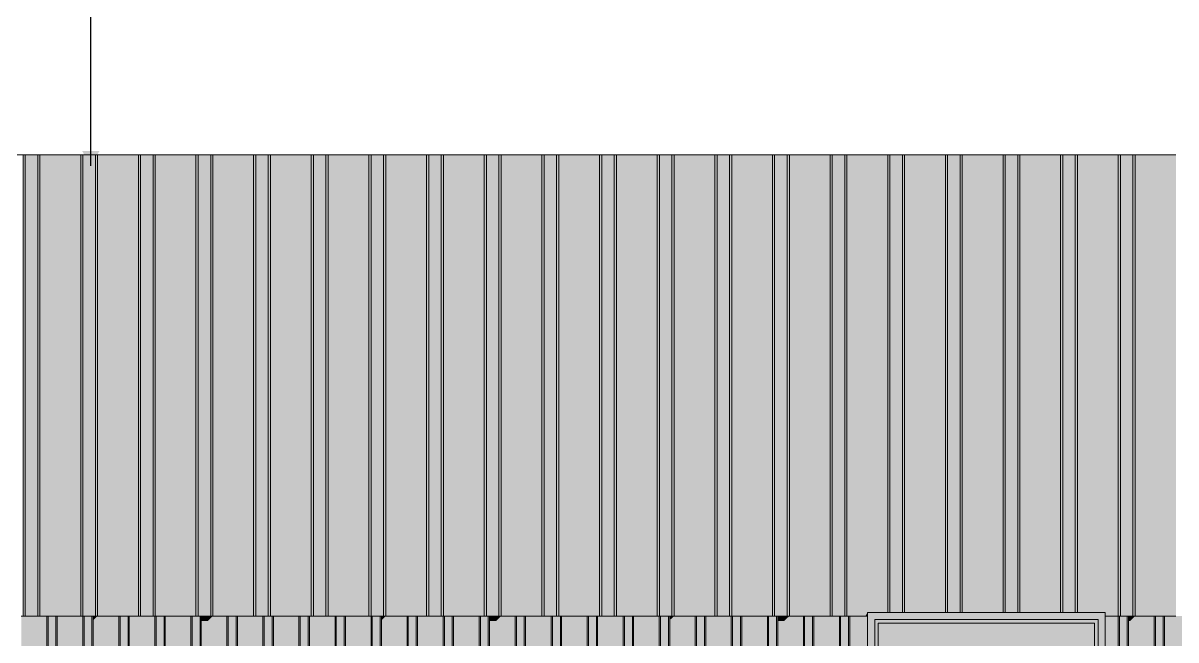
# Model space of a CAD drawing. Header units: millimetres. Extents: x 365175 to 2667127, y -330297 to -162108.
# Drawn here: x 2015077 to 2023077, y -322260 to -317980 of the extents above; entities that cross this region are included whole.
import ezdxf

# ---------------------------------------------------------------- set-up
doc = ezdxf.new("R2010")
doc.units = ezdxf.units.MM
doc.header["$MEASUREMENT"] = 0
doc.layers.add('Cotations - Altitudes & Niveaux', color=7, linetype='Continuous')
doc.layers.add('Fenêtres ARCHICAD', color=7, linetype='Continuous')
doc.dimstyles.new('STYLE_GENERE__6', dxfattribs={"dimtxt": 0.18, "dimasz": 114, "dimexe": 0.18, "dimexo": 0.0625, "dimgap": 0, "dimtad": 0, "dimtih": 1, "dimtoh": 1, "dimdec": 4, "dimzin": 0, "dimdsep": 46, "dimcen": 0.09, "dimadec": 0, "dimazin": 0, "dimtfac": 1, "dimtdec": 4, "dimtmove": 0, "dimatfit": 3, "dimldrblk": 'ARROWHEAD_16', "dimfxl": 0, "dimtolj": 1, "dimtzin": 0, "dimarcsym": 0})

# ---------------------------------------------------------------- blocks, each defined once
blk = doc.blocks.new('Élément de coupe_797_2', base_point=(2255931.7, -327094.4))
at = {"layer": 'Fenêtres ARCHICAD', "linetype": 'Continuous', "lineweight": 0, "true_color": 0x000000}
for points in [[(2020937.2, -322069.4), (2020937.2, -327094.4), (2020962.2, -327094.4), (2020987.2, -327069.4), (2020987.2, -322119.4)], [(2020937.2, -322069.4), (2020987.2, -322119.4), (2022537.2, -322119.4), (2022587.2, -322069.4)], [(2022587.2, -322069.4), (2022537.2, -322119.4), (2022537.2, -327069.4), (2022562.2, -327094.4), (2022587.2, -327094.4)], [(2020987.2, -322119.4), (2020987.2, -322144.4), (2021012.2, -322144.4), (2022512.2, -322144.4), (2022537.2, -322144.4), (2022537.2, -322119.4)], [(2020987.2, -322119.4), (2020987.2, -322144.4), (2021012.2, -322144.4), (2022512.2, -322144.4), (2022537.2, -322144.4), (2022537.2, -322119.4)], [(2021012.2, -322144.4), (2020987.2, -322144.4), (2020987.2, -327044.4), (2021012.2, -327044.4)], [(2020987.2, -322144.4), (2020987.2, -322705.3), (2021012.2, -322705.3), (2021012.2, -322144.4)], [(2021012.2, -322144.4), (2021012.2, -327044.4), (2022512.2, -327044.4), (2022512.2, -322144.4)], [(2022512.2, -322144.4), (2021012.2, -322144.4), (2021012.2, -322723.6), (2022190.6, -322723.6), (2022190.6, -327044.4), (2022512.2, -327044.4)], [(2022512.2, -327044.4), (2022537.2, -327044.4), (2022537.2, -322144.4), (2022512.2, -322144.4)], [(2022512.2, -327044.4), (2022537.2, -327044.4), (2022537.2, -322144.4), (2022512.2, -322144.4)]]:
    blk.add_hatch(color=18, dxfattribs=at).paths.add_polyline_path(points)
at = {"layer": 'Fenêtres ARCHICAD', "color": 7, "linetype": 'Continuous', "lineweight": 5}
for p, q in [((2020937.2, -322069.4), (2020937.2, -327094.4)), ((2022587.2, -322069.4), (2020937.2, -322069.4)), ((2022587.2, -327094.4), (2022587.2, -322069.4)), ((2020987.2, -327069.4), (2020987.2, -322119.4)), ((2020987.2, -322119.4), (2022537.2, -322119.4)), ((2021012.2, -327044.4), (2021012.2, -322144.4)), ((2021012.2, -322144.4), (2022512.2, -322144.4)), ((2022512.2, -322144.4), (2022512.2, -327044.4)), ((2022537.2, -322119.4), (2022537.2, -327069.4))]:
    blk.add_line(p, q, dxfattribs=at)
blk = doc.blocks.new('Élément de coupe_800_2', base_point=(2255931.7, -327094.4))
at = {"linetype": 'Continuous', "lineweight": 0, "true_color": 0x000000}
for points in [[(2015242.1, -322094.4), (2015064.4, -322094.4), (2015064.4, -327094.4), (2015242.1, -327094.4)], [(2015073.2, -322128.5), (2015159.7, -322128.5), (2015194.8, -322094.4), (2015073.2, -322094.4)], [(2015082.7, -327094.4), (2015242.1, -327094.4), (2015242.1, -322094.4), (2015082.7, -322387.3)], [(2015242.1, -322094.4), (2015242.1, -327094.4), (2015250.8, -327094.4), (2015250.8, -322094.4)], [(2015242.1, -322094.4), (2015242.1, -327094.4), (2015250.8, -327094.4), (2015250.8, -322094.4)], [(2015305.8, -322094.4), (2015250.8, -322094.4), (2015250.8, -327094.4), (2015305.8, -327094.4)], [(2015314.4, -322094.4), (2015305.8, -322094.4), (2015305.8, -327094.4), (2015314.4, -327094.4)], [(2015492.1, -322094.4), (2015314.4, -322094.4), (2015314.4, -327094.4), (2015492.1, -327094.4)], [(2015473.5, -322128.5), (2015332.7, -322387.3), (2015332.7, -327094.4), (2015492.1, -327094.4), (2015492.1, -322094.4), (2015473.2, -322094.4), (2015473.2, -322128.5)], [(2015500.8, -322094.4), (2015492.1, -322094.4), (2015492.1, -327094.4), (2015500.8, -327094.4)], [(2015500.8, -322094.4), (2015492.1, -322094.4), (2015492.1, -327094.4), (2015500.8, -327094.4)], [(2015555.8, -322094.4), (2015500.8, -322094.4), (2015500.8, -327094.4), (2015555.8, -327094.4)], [(2015555.8, -322094.4), (2015555.8, -327094.4), (2015564.4, -327094.4), (2015564.4, -322094.4)], [(2015563.4, -322094.4), (2015564.2, -322120.8), (2015564.4, -322124), (2015564.4, -322094.4)], [(2015742.1, -322094.4), (2015564.4, -322094.4), (2015564.4, -327094.4), (2015742.1, -327094.4)], [(2015594.8, -322094.4), (2015564.4, -322094.4), (2015564.4, -322124)], [(2015582.7, -327094.4), (2015742.1, -327094.4), (2015742.1, -322094.4), (2015582.7, -322387.3)], [(2015750.8, -322094.4), (2015742.1, -322094.4), (2015742.1, -327094.4), (2015750.8, -327094.4)], [(2015750.8, -322094.4), (2015742.1, -322094.4), (2015742.1, -327094.4), (2015750.8, -327094.4)], [(2015805.8, -322094.4), (2015750.8, -322094.4), (2015750.8, -327094.4), (2015805.8, -327094.4)], [(2015805.8, -322094.4), (2015805.8, -327094.4), (2015814.4, -327094.4), (2015814.4, -322094.4)], [(2015992.1, -322094.4), (2015814.4, -322094.4), (2015814.4, -327094.4), (2015992.1, -327094.4)], [(2015989.1, -322099.9), (2015832.7, -322387.3), (2015832.7, -327094.4), (2015992.1, -327094.4), (2015992.1, -322094.4), (2015873.2, -322094.4), (2015873.2, -322128.5), (2015959.7, -322128.5)], [(2015992.1, -322094.4), (2015992.1, -327094.4), (2016000.8, -327094.4), (2016000.8, -322094.4)], [(2015992.1, -322094.4), (2015992.1, -327094.4), (2016000.8, -327094.4), (2016000.8, -322094.4)], [(2016055.8, -322094.4), (2016000.8, -322094.4), (2016000.8, -327094.4), (2016055.8, -327094.4)], [(2016055.8, -322094.4), (2016055.8, -327094.4), (2016064.4, -327094.4), (2016064.4, -322094.4)], [(2016242.1, -322094.4), (2016064.4, -322094.4), (2016064.4, -327094.4), (2016242.1, -327094.4)], [(2016082.7, -322387.3), (2016082.7, -327094.4), (2016242.1, -327094.4), (2016242.1, -322094.4)], [(2016242.1, -322094.4), (2016242.1, -327094.4), (2016250.8, -327094.4), (2016250.8, -322094.4)], [(2016242.1, -322094.4), (2016242.1, -327094.4), (2016250.8, -327094.4), (2016250.8, -322094.4)], [(2016305.8, -322094.4), (2016250.8, -322094.4), (2016250.8, -327094.4), (2016305.8, -327094.4)], [(2016305.8, -322094.4), (2016305.8, -327094.4), (2016314.4, -327094.4), (2016314.4, -322094.4)], [(2016314.4, -322094.4), (2016313.4, -322094.4), (2016314.4, -322128.5)], [(2016492.1, -322094.4), (2016314.4, -322094.4), (2016314.4, -327094.4), (2016492.1, -327094.4)], [(2016314.4, -322094.4), (2016314.4, -322128.5), (2016359.7, -322128.5), (2016394.8, -322094.4)], [(2016332.7, -322387.3), (2016332.7, -327094.4), (2016492.1, -327094.4), (2016492.1, -322094.4)], [(2016500.8, -322094.4), (2016492.1, -322094.4), (2016492.1, -327094.4), (2016500.8, -327094.4)], [(2016500.8, -322094.4), (2016492.1, -322094.4), (2016492.1, -327094.4), (2016500.8, -327094.4)], [(2016555.8, -322094.4), (2016500.8, -322094.4), (2016500.8, -327094.4), (2016555.8, -327094.4)], [(2016564.4, -322094.4), (2016555.8, -322094.4), (2016555.8, -327094.4), (2016564.4, -327094.4)], [(2016742.1, -322094.4), (2016564.4, -322094.4), (2016564.4, -327094.4), (2016742.1, -327094.4)], [(2016723.5, -322128.5), (2016582.7, -322387.3), (2016582.7, -327094.4), (2016742.1, -327094.4), (2016742.1, -322094.4), (2016673.2, -322094.4), (2016673.2, -322128.5)], [(2016750.8, -322094.4), (2016742.1, -322094.4), (2016742.1, -327094.4), (2016750.8, -327094.4)], [(2016750.8, -322094.4), (2016742.1, -322094.4), (2016742.1, -327094.4), (2016750.8, -327094.4)], [(2016805.8, -322094.4), (2016750.8, -322094.4), (2016750.8, -327094.4), (2016805.8, -327094.4)], [(2016805.8, -327094.4), (2016814.4, -327094.4), (2016814.4, -322094.4), (2016805.8, -322094.4)], [(2016992.1, -322094.4), (2016814.4, -322094.4), (2016814.4, -327094.4), (2016992.1, -327094.4)], [(2016832.7, -322387.3), (2016832.7, -327094.4), (2016992.1, -327094.4), (2016992.1, -322094.4)], [(2016992.1, -322094.4), (2016992.1, -327094.4), (2017000.8, -327094.4), (2017000.8, -322094.4)], [(2016992.1, -322094.4), (2016992.1, -327094.4), (2017000.8, -327094.4), (2017000.8, -322094.4)], [(2017055.8, -322094.4), (2017000.8, -322094.4), (2017000.8, -327094.4), (2017055.8, -327094.4)], [(2017055.8, -322094.4), (2017055.8, -327094.4), (2017064.4, -327094.4), (2017064.4, -322094.4)], [(2017242.1, -322094.4), (2017064.4, -322094.4), (2017064.4, -327094.4), (2017242.1, -327094.4)], [(2017073.2, -322128.5), (2017159.7, -322128.5), (2017194.8, -322094.4), (2017073.2, -322094.4)], [(2017082.7, -327094.4), (2017242.1, -327094.4), (2017242.1, -322094.4), (2017082.7, -322387.3)], [(2017250.8, -322094.4), (2017242.1, -322094.4), (2017242.1, -327094.4), (2017250.8, -327094.4)], [(2017250.8, -322094.4), (2017242.1, -322094.4), (2017242.1, -327094.4), (2017250.8, -327094.4)], [(2017305.8, -322094.4), (2017250.8, -322094.4), (2017250.8, -327094.4), (2017305.8, -327094.4)], [(2017305.8, -322094.4), (2017305.8, -327094.4), (2017314.4, -327094.4), (2017314.4, -322094.4)], [(2017314.4, -322094.4), (2017314.4, -327094.4), (2017492.1, -327094.4), (2017492.1, -322094.4)], [(2017332.7, -322387.3), (2017332.7, -327094.4), (2017492.1, -327094.4), (2017492.1, -322094.4), (2017473.2, -322094.4), (2017473.2, -322128.5), (2017473.5, -322128.5)], [(2017492.1, -322094.4), (2017492.1, -327094.4), (2017500.8, -327094.4), (2017500.8, -322094.4)], [(2017492.1, -322094.4), (2017492.1, -327094.4), (2017500.8, -327094.4), (2017500.8, -322094.4)], [(2017555.8, -327094.4), (2017555.8, -322094.4), (2017500.8, -322094.4), (2017500.8, -327094.4)], [(2017555.8, -322094.4), (2017555.8, -327094.4), (2017564.4, -327094.4), (2017564.4, -322094.4)], [(2017563.4, -322094.4), (2017564.2, -322120.8), (2017564.4, -322124), (2017564.4, -322094.4)], [(2017742.1, -327094.4), (2017742.1, -322094.4), (2017564.4, -322094.4), (2017564.4, -327094.4)], [(2017564.4, -322094.4), (2017564.4, -322124), (2017594.8, -322094.4)], [(2017582.7, -327094.4), (2017742.1, -327094.4), (2017742.1, -322094.4), (2017582.7, -322387.3)], [(2017742.1, -322094.4), (2017742.1, -327094.4), (2017750.8, -327094.4), (2017750.8, -322094.4)], [(2017742.1, -322094.4), (2017742.1, -327094.4), (2017750.8, -327094.4), (2017750.8, -322094.4)], [(2017805.8, -327094.4), (2017805.8, -322094.4), (2017750.8, -322094.4), (2017750.8, -327094.4)], [(2017805.8, -322094.4), (2017805.8, -327094.4), (2017814.4, -327094.4), (2017814.4, -322094.4)], [(2017992.1, -327094.4), (2017992.1, -322094.4), (2017814.4, -322094.4), (2017814.4, -327094.4)], [(2017989.1, -322099.9), (2017832.7, -322387.3), (2017832.7, -327094.4), (2017992.1, -327094.4), (2017992.1, -322094.4), (2017873.2, -322094.4), (2017873.2, -322128.5), (2017959.7, -322128.5)], [(2017992.1, -322094.4), (2017992.1, -327094.4), (2018000.8, -327094.4), (2018000.8, -322094.4)], [(2017992.1, -322094.4), (2017992.1, -327094.4), (2018000.8, -327094.4), (2018000.8, -322094.4)], [(2018055.8, -327094.4), (2018055.8, -322094.4), (2018000.8, -322094.4), (2018000.8, -327094.4)], [(2018055.8, -322094.4), (2018055.8, -327094.4), (2018064.4, -327094.4), (2018064.4, -322094.4)], [(2018242.1, -327094.4), (2018242.1, -322094.4), (2018064.4, -322094.4), (2018064.4, -327094.4)], [(2018082.7, -327094.4), (2018242.1, -327094.4), (2018242.1, -322094.4), (2018082.7, -322387.3)], [(2018242.1, -322094.4), (2018242.1, -327094.4), (2018250.8, -327094.4), (2018250.8, -322094.4)], [(2018242.1, -322094.4), (2018242.1, -327094.4), (2018250.8, -327094.4), (2018250.8, -322094.4)], [(2018305.8, -327094.4), (2018305.8, -322094.4), (2018250.8, -322094.4), (2018250.8, -327094.4)], [(2018305.8, -322094.4), (2018305.8, -327094.4), (2018314.4, -327094.4), (2018314.4, -322094.4)], [(2018314.4, -322094.4), (2018313.4, -322094.4), (2018314.4, -322128.5)], [(2018492.1, -327094.4), (2018492.1, -322094.4), (2018314.4, -322094.4), (2018314.4, -327094.4)], [(2018314.4, -322094.4), (2018314.4, -322128.5), (2018359.7, -322128.5), (2018394.8, -322094.4)], [(2018332.7, -327094.4), (2018492.1, -327094.4), (2018492.1, -322094.4), (2018332.7, -322387.3)], [(2018492.1, -322094.4), (2018492.1, -327094.4), (2018500.8, -327094.4), (2018500.8, -322094.4)], [(2018492.1, -322094.4), (2018492.1, -327094.4), (2018500.8, -327094.4), (2018500.8, -322094.4)], [(2018555.8, -327094.4), (2018555.8, -322094.4), (2018500.8, -322094.4), (2018500.8, -327094.4)], [(2018555.8, -322094.4), (2018555.8, -327094.4), (2018564.4, -327094.4), (2018564.4, -322094.4)], [(2018742.1, -327094.4), (2018742.1, -322094.4), (2018564.4, -322094.4), (2018564.4, -327094.4)], [(2018582.7, -322387.3), (2018582.7, -327094.4), (2018742.1, -327094.4), (2018742.1, -322094.4), (2018673.2, -322094.4), (2018673.2, -322128.5), (2018723.5, -322128.5)], [(2018742.1, -322094.4), (2018742.1, -327094.4), (2018750.8, -327094.4), (2018750.8, -322094.4)], [(2018742.1, -322094.4), (2018742.1, -327094.4), (2018750.8, -327094.4), (2018750.8, -322094.4)], [(2018805.8, -327094.4), (2018805.8, -322094.4), (2018750.8, -322094.4), (2018750.8, -327094.4)], [(2018805.8, -322094.4), (2018805.8, -327094.4), (2018814.4, -327094.4), (2018814.4, -322094.4)], [(2018992.1, -327094.4), (2018992.1, -322094.4), (2018814.4, -322094.4), (2018814.4, -327094.4)], [(2018832.7, -327094.4), (2018992.1, -327094.4), (2018992.1, -322094.4), (2018832.7, -322387.3)], [(2018992.1, -322094.4), (2018992.1, -327094.4), (2019000.8, -327094.4), (2019000.8, -322094.4)], [(2018992.1, -322094.4), (2018992.1, -327094.4), (2019000.8, -327094.4), (2019000.8, -322094.4)], [(2019055.8, -327094.4), (2019055.8, -322094.4), (2019000.8, -322094.4), (2019000.8, -327094.4)], [(2019055.8, -322094.4), (2019055.8, -327094.4), (2019064.4, -327094.4), (2019064.4, -322094.4)], [(2019242.1, -327094.4), (2019242.1, -322094.4), (2019064.4, -322094.4), (2019064.4, -327094.4)], [(2019073.2, -322128.5), (2019159.7, -322128.5), (2019194.8, -322094.4), (2019073.2, -322094.4)], [(2019082.7, -327094.4), (2019242.1, -327094.4), (2019242.1, -322094.4), (2019082.7, -322387.3)], [(2019242.1, -322094.4), (2019242.1, -327094.4), (2019250.8, -327094.4), (2019250.8, -322094.4)], [(2019242.1, -322094.4), (2019242.1, -327094.4), (2019250.8, -327094.4), (2019250.8, -322094.4)], [(2019305.8, -327094.4), (2019305.8, -322094.4), (2019250.8, -322094.4), (2019250.8, -327094.4)], [(2019305.8, -322094.4), (2019305.8, -327094.4), (2019314.4, -327094.4), (2019314.4, -322094.4)], [(2019492.1, -327094.4), (2019492.1, -322094.4), (2019314.4, -322094.4), (2019314.4, -327094.4)], [(2019332.7, -322387.3), (2019332.7, -327094.4), (2019492.1, -327094.4), (2019492.1, -322094.4), (2019473.2, -322094.4), (2019473.2, -322128.5), (2019473.5, -322128.5)], [(2019492.1, -322094.4), (2019492.1, -327094.4), (2019500.8, -327094.4), (2019500.8, -322094.4)], [(2019492.1, -322094.4), (2019492.1, -327094.4), (2019500.8, -327094.4), (2019500.8, -322094.4)], [(2019555.8, -327094.4), (2019555.8, -322094.4), (2019500.8, -322094.4), (2019500.8, -327094.4)], [(2019555.8, -322094.4), (2019555.8, -327094.4), (2019564.4, -327094.4), (2019564.4, -322094.4)], [(2019563.4, -322094.4), (2019564.2, -322120.8), (2019564.4, -322124), (2019564.4, -322094.4)], [(2019742.1, -327094.4), (2019742.1, -322094.4), (2019564.4, -322094.4), (2019564.4, -327094.4)], [(2019564.4, -322094.4), (2019564.4, -322124), (2019594.8, -322094.4)], [(2019582.7, -327094.4), (2019742.1, -327094.4), (2019742.1, -322094.4), (2019582.7, -322387.3)], [(2019742.1, -322094.4), (2019742.1, -327094.4), (2019750.8, -327094.4), (2019750.8, -322094.4)], [(2019742.1, -322094.4), (2019742.1, -327094.4), (2019750.8, -327094.4), (2019750.8, -322094.4)], [(2019805.8, -327094.4), (2019805.8, -322094.4), (2019750.8, -322094.4), (2019750.8, -327094.4)], [(2019805.8, -322094.4), (2019805.8, -327094.4), (2019814.4, -327094.4), (2019814.4, -322094.4)], [(2019992.1, -327094.4), (2019992.1, -322094.4), (2019814.4, -322094.4), (2019814.4, -327094.4)], [(2019989.1, -322099.9), (2019832.7, -322387.3), (2019832.7, -327094.4), (2019992.1, -327094.4), (2019992.1, -322094.4), (2019873.2, -322094.4), (2019873.2, -322128.5), (2019959.7, -322128.5)], [(2019992.1, -322094.4), (2019992.1, -327094.4), (2020000.8, -327094.4), (2020000.8, -322094.4)], [(2019992.1, -322094.4), (2019992.1, -327094.4), (2020000.8, -327094.4), (2020000.8, -322094.4)], [(2020055.8, -327094.4), (2020055.8, -322094.4), (2020000.8, -322094.4), (2020000.8, -327094.4)], [(2020055.8, -322094.4), (2020055.8, -327094.4), (2020064.4, -327094.4), (2020064.4, -322094.4)], [(2020242.1, -327094.4), (2020242.1, -322094.4), (2020064.4, -322094.4), (2020064.4, -327094.4)], [(2020082.7, -327094.4), (2020242.1, -327094.4), (2020242.1, -322094.4), (2020082.7, -322387.3)], [(2020242.1, -322094.4), (2020242.1, -327094.4), (2020250.8, -327094.4), (2020250.8, -322094.4)], [(2020242.1, -322094.4), (2020242.1, -327094.4), (2020250.8, -327094.4), (2020250.8, -322094.4)], [(2020305.8, -327094.4), (2020305.8, -322094.4), (2020250.8, -322094.4), (2020250.8, -327094.4)], [(2020305.8, -322094.4), (2020305.8, -327094.4), (2020314.4, -327094.4), (2020314.4, -322094.4)], [(2020314.4, -322094.4), (2020313.4, -322094.4), (2020314.4, -322128.5)], [(2020492.1, -327094.4), (2020492.1, -322094.4), (2020314.4, -322094.4), (2020314.4, -327094.4)], [(2020314.4, -322094.4), (2020314.4, -322128.5), (2020359.7, -322128.5), (2020394.8, -322094.4)], [(2020332.7, -322387.3), (2020332.7, -327094.4), (2020492.1, -327094.4), (2020492.1, -322094.4)], [(2020492.1, -322094.4), (2020492.1, -327094.4), (2020500.8, -327094.4), (2020500.8, -322094.4)], [(2020492.1, -322094.4), (2020492.1, -327094.4), (2020500.8, -327094.4), (2020500.8, -322094.4)], [(2020555.8, -327094.4), (2020555.8, -322094.4), (2020500.8, -322094.4), (2020500.8, -327094.4)], [(2020555.8, -322094.4), (2020555.8, -327094.4), (2020564.4, -327094.4), (2020564.4, -322094.4)], [(2020742.1, -327094.4), (2020742.1, -322094.4), (2020564.4, -322094.4), (2020564.4, -327094.4)], [(2020582.7, -322387.3), (2020582.7, -327094.4), (2020742.1, -327094.4), (2020742.1, -322094.4), (2020673.2, -322094.4), (2020673.2, -322128.5), (2020723.5, -322128.5)], [(2020742.1, -322094.4), (2020742.1, -327094.4), (2020750.8, -327094.4), (2020750.8, -322094.4)], [(2020742.1, -322094.4), (2020742.1, -327094.4), (2020750.8, -327094.4), (2020750.8, -322094.4)], [(2020805.8, -327094.4), (2020805.8, -322094.4), (2020750.8, -322094.4), (2020750.8, -327094.4)], [(2020805.8, -322094.4), (2020805.8, -327094.4), (2020814.4, -327094.4), (2020814.4, -322094.4)], [(2020814.4, -322094.4), (2020814.4, -327094.4), (2020937.2, -327094.4), (2020937.2, -322094.4)], [(2020922.9, -322094.4), (2020839.2, -322240.3), (2020839.2, -327094.4), (2020937.2, -327094.4), (2020937.2, -322094.4)]]:
    blk.add_hatch(color=18, dxfattribs=at).paths.add_polyline_path(points)
at = {"color": 7, "linetype": 'Continuous', "lineweight": 5}
for p, q in [((2015064.4, -322094.4), (2015077.4, -322094.4)), ((2015194.8, -322094.4), (2015242.1, -322094.4)), ((2015242.1, -327094.4), (2015242.1, -322094.4)), ((2015242.1, -322094.4), (2015250.8, -322094.4)), ((2015250.8, -327094.4), (2015250.8, -322094.4)), ((2015250.8, -322094.4), (2015305.8, -322094.4)), ((2015305.8, -327094.4), (2015305.8, -322094.4)), ((2015305.8, -322094.4), (2015314.4, -322094.4)), ((2015314.4, -327094.4), (2015314.4, -322094.4)), ((2015314.4, -322094.4), (2015477.4, -322094.4)), ((2015492.1, -327094.4), (2015492.1, -322094.4)), ((2015493.1, -322094.4), (2015500.8, -322094.4)), ((2015500.8, -327094.4), (2015500.8, -322094.4)), ((2015500.8, -322094.4), (2015555.8, -322094.4)), ((2015555.8, -327094.4), (2015555.8, -322094.4)), ((2015555.8, -322094.4), (2015563.4, -322094.4)), ((2015564.4, -327094.4), (2015564.4, -322094.4)), ((2015594.8, -322094.4), (2015742.1, -322094.4)), ((2015742.1, -327094.4), (2015742.1, -322094.4)), ((2015742.1, -322094.4), (2015750.8, -322094.4)), ((2015750.8, -327094.4), (2015750.8, -322094.4)), ((2015750.8, -322094.4), (2015805.8, -322094.4)), ((2015805.8, -327094.4), (2015805.8, -322094.4)), ((2015805.8, -322094.4), (2015814.4, -322094.4)), ((2015814.4, -327094.4), (2015814.4, -322094.4)), ((2015814.4, -322094.4), (2015877.4, -322094.4)), ((2015992.1, -327094.4), (2015992.1, -322094.4)), ((2015992.3, -322094.4), (2016000.8, -322094.4)), ((2016000.8, -327094.4), (2016000.8, -322094.4)), ((2016000.8, -322094.4), (2016055.8, -322094.4)), ((2016055.8, -327094.4), (2016055.8, -322094.4)), ((2016055.8, -322094.4), (2016064.4, -322094.4)), ((2016064.4, -327094.4), (2016064.4, -322094.4)), ((2016064.4, -322094.4), (2016242.1, -322094.4)), ((2016242.1, -327094.4), (2016242.1, -322094.4)), ((2016242.1, -322094.4), (2016250.8, -322094.4)), ((2016250.8, -327094.4), (2016250.8, -322094.4)), ((2016250.8, -322094.4), (2016305.8, -322094.4)), ((2016305.8, -327094.4), (2016305.8, -322094.4)), ((2016305.8, -322094.4), (2016313.4, -322094.4)), ((2016314.4, -327094.4), (2016314.4, -322094.4)), ((2016394.8, -322094.4), (2016492.1, -322094.4)), ((2016492.1, -327094.4), (2016492.1, -322094.4)), ((2016492.1, -322094.4), (2016500.8, -322094.4)), ((2016500.8, -327094.4), (2016500.8, -322094.4)), ((2016500.8, -322094.4), (2016555.8, -322094.4)), ((2016555.8, -327094.4), (2016555.8, -322094.4)), ((2016555.8, -322094.4), (2016564.4, -322094.4)), ((2016564.4, -327094.4), (2016564.4, -322094.4)), ((2016564.4, -322094.4), (2016677.4, -322094.4)), ((2016742.1, -327094.4), (2016742.1, -322094.4)), ((2016743.1, -322094.4), (2016750.8, -322094.4)), ((2016750.8, -327094.4), (2016750.8, -322094.4)), ((2016750.8, -322094.4), (2016805.8, -322094.4)), ((2016805.8, -327094.4), (2016805.8, -322094.4)), ((2016805.8, -322094.4), (2016814.4, -322094.4)), ((2016814.4, -327094.4), (2016814.4, -322094.4)), ((2016814.4, -322094.4), (2016992.1, -322094.4)), ((2016992.1, -327094.4), (2016992.1, -322094.4)), ((2016992.1, -322094.4), (2017000.8, -322094.4)), ((2017000.8, -327094.4), (2017000.8, -322094.4)), ((2017000.8, -322094.4), (2017055.8, -322094.4)), ((2017055.8, -327094.4), (2017055.8, -322094.4)), ((2017055.8, -322094.4), (2017064.4, -322094.4)), ((2017064.4, -327094.4), (2017064.4, -322094.4)), ((2017064.4, -322094.4), (2017077.4, -322094.4)), ((2017194.8, -322094.4), (2017242.1, -322094.4)), ((2017242.1, -327094.4), (2017242.1, -322094.4)), ((2017242.1, -322094.4), (2017250.8, -322094.4)), ((2017250.8, -327094.4), (2017250.8, -322094.4)), ((2017250.8, -322094.4), (2017305.8, -322094.4)), ((2017305.8, -327094.4), (2017305.8, -322094.4)), ((2017305.8, -322094.4), (2017314.4, -322094.4)), ((2017314.4, -327094.4), (2017314.4, -322094.4)), ((2017314.4, -322094.4), (2017477.4, -322094.4)), ((2017492.1, -327094.4), (2017492.1, -322094.4)), ((2017493.1, -322094.4), (2017500.8, -322094.4)), ((2017500.8, -327094.4), (2017500.8, -322094.4)), ((2017500.8, -322094.4), (2017555.8, -322094.4)), ((2017555.8, -327094.4), (2017555.8, -322094.4)), ((2017555.8, -322094.4), (2017563.4, -322094.4)), ((2017564.4, -327094.4), (2017564.4, -322094.4)), ((2017594.8, -322094.4), (2017742.1, -322094.4)), ((2017742.1, -327094.4), (2017742.1, -322094.4)), ((2017742.1, -322094.4), (2017750.8, -322094.4)), ((2017750.8, -327094.4), (2017750.8, -322094.4)), ((2017750.8, -322094.4), (2017805.8, -322094.4)), ((2017805.8, -327094.4), (2017805.8, -322094.4)), ((2017805.8, -322094.4), (2017814.4, -322094.4)), ((2017814.4, -327094.4), (2017814.4, -322094.4)), ((2017814.4, -322094.4), (2017877.4, -322094.4)), ((2017992.1, -327094.4), (2017992.1, -322094.4)), ((2017992.3, -322094.4), (2018000.8, -322094.4)), ((2018000.8, -327094.4), (2018000.8, -322094.4)), ((2018000.8, -322094.4), (2018055.8, -322094.4)), ((2018055.8, -327094.4), (2018055.8, -322094.4)), ((2018055.8, -322094.4), (2018064.4, -322094.4)), ((2018064.4, -327094.4), (2018064.4, -322094.4)), ((2018064.4, -322094.4), (2018242.1, -322094.4)), ((2018242.1, -327094.4), (2018242.1, -322094.4)), ((2018242.1, -322094.4), (2018250.8, -322094.4)), ((2018250.8, -327094.4), (2018250.8, -322094.4)), ((2018250.8, -322094.4), (2018305.8, -322094.4)), ((2018305.8, -327094.4), (2018305.8, -322094.4)), ((2018305.8, -322094.4), (2018313.4, -322094.4)), ((2018314.4, -327094.4), (2018314.4, -322094.4)), ((2018394.8, -322094.4), (2018492.1, -322094.4)), ((2018492.1, -327094.4), (2018492.1, -322094.4)), ((2018492.1, -322094.4), (2018500.8, -322094.4)), ((2018500.8, -327094.4), (2018500.8, -322094.4)), ((2018500.8, -322094.4), (2018555.8, -322094.4)), ((2018555.8, -327094.4), (2018555.8, -322094.4)), ((2018555.8, -322094.4), (2018564.4, -322094.4)), ((2018564.4, -327094.4), (2018564.4, -322094.4)), ((2018564.4, -322094.4), (2018677.4, -322094.4)), ((2018742.1, -327094.4), (2018742.1, -322094.4)), ((2018743.1, -322094.4), (2018750.8, -322094.4)), ((2018750.8, -327094.4), (2018750.8, -322094.4)), ((2018750.8, -322094.4), (2018805.8, -322094.4)), ((2018805.8, -327094.4), (2018805.8, -322094.4)), ((2018805.8, -322094.4), (2018814.4, -322094.4)), ((2018814.4, -327094.4), (2018814.4, -322094.4)), ((2018814.4, -322094.4), (2018992.1, -322094.4)), ((2018992.1, -327094.4), (2018992.1, -322094.4)), ((2018992.1, -322094.4), (2019000.8, -322094.4)), ((2019000.8, -327094.4), (2019000.8, -322094.4)), ((2019000.8, -322094.4), (2019055.8, -322094.4)), ((2019055.8, -327094.4), (2019055.8, -322094.4)), ((2019055.8, -322094.4), (2019064.4, -322094.4)), ((2019064.4, -327094.4), (2019064.4, -322094.4)), ((2019064.4, -322094.4), (2019077.4, -322094.4)), ((2019194.8, -322094.4), (2019242.1, -322094.4)), ((2019242.1, -327094.4), (2019242.1, -322094.4)), ((2019242.1, -322094.4), (2019250.8, -322094.4)), ((2019250.8, -327094.4), (2019250.8, -322094.4)), ((2019250.8, -322094.4), (2019305.8, -322094.4)), ((2019305.8, -327094.4), (2019305.8, -322094.4)), ((2019305.8, -322094.4), (2019314.4, -322094.4)), ((2019314.4, -327094.4), (2019314.4, -322094.4)), ((2019314.4, -322094.4), (2019477.4, -322094.4)), ((2019492.1, -327094.4), (2019492.1, -322094.4)), ((2019493.1, -322094.4), (2019500.8, -322094.4)), ((2019500.8, -327094.4), (2019500.8, -322094.4)), ((2019500.8, -322094.4), (2019555.8, -322094.4)), ((2019555.8, -327094.4), (2019555.8, -322094.4)), ((2019555.8, -322094.4), (2019563.4, -322094.4)), ((2019564.4, -327094.4), (2019564.4, -322094.4)), ((2019594.8, -322094.4), (2019742.1, -322094.4)), ((2019742.1, -327094.4), (2019742.1, -322094.4)), ((2019742.1, -322094.4), (2019750.8, -322094.4)), ((2019750.8, -327094.4), (2019750.8, -322094.4)), ((2019750.8, -322094.4), (2019805.8, -322094.4)), ((2019805.8, -327094.4), (2019805.8, -322094.4)), ((2019805.8, -322094.4), (2019814.4, -322094.4)), ((2019814.4, -327094.4), (2019814.4, -322094.4)), ((2019814.4, -322094.4), (2019877.4, -322094.4)), ((2019992.1, -327094.4), (2019992.1, -322094.4)), ((2019992.3, -322094.4), (2020000.8, -322094.4)), ((2020000.8, -327094.4), (2020000.8, -322094.4)), ((2020000.8, -322094.4), (2020055.8, -322094.4)), ((2020055.8, -327094.4), (2020055.8, -322094.4)), ((2020055.8, -322094.4), (2020064.4, -322094.4)), ((2020064.4, -327094.4), (2020064.4, -322094.4)), ((2020064.4, -322094.4), (2020242.1, -322094.4)), ((2020242.1, -327094.4), (2020242.1, -322094.4)), ((2020242.1, -322094.4), (2020250.8, -322094.4)), ((2020250.8, -327094.4), (2020250.8, -322094.4)), ((2020250.8, -322094.4), (2020305.8, -322094.4)), ((2020305.8, -327094.4), (2020305.8, -322094.4)), ((2020305.8, -322094.4), (2020313.4, -322094.4)), ((2020314.4, -327094.4), (2020314.4, -322094.4)), ((2020394.8, -322094.4), (2020492.1, -322094.4)), ((2020492.1, -327094.4), (2020492.1, -322094.4)), ((2020492.1, -322094.4), (2020500.8, -322094.4)), ((2020500.8, -327094.4), (2020500.8, -322094.4)), ((2020500.8, -322094.4), (2020555.8, -322094.4)), ((2020555.8, -327094.4), (2020555.8, -322094.4)), ((2020555.8, -322094.4), (2020564.4, -322094.4)), ((2020564.4, -327094.4), (2020564.4, -322094.4)), ((2020564.4, -322094.4), (2020677.4, -322094.4)), ((2020742.1, -327094.4), (2020742.1, -322094.4)), ((2020743.1, -322094.4), (2020750.8, -322094.4)), ((2020750.8, -327094.4), (2020750.8, -322094.4)), ((2020750.8, -322094.4), (2020805.8, -322094.4)), ((2020805.8, -327094.4), (2020805.8, -322094.4)), ((2020805.8, -322094.4), (2020814.4, -322094.4)), ((2020814.4, -327094.4), (2020814.4, -322094.4)), ((2020814.4, -322094.4), (2020937.2, -322094.4))]:
    blk.add_line(p, q, dxfattribs=at)
blk = doc.blocks.new('Élément de coupe_801_2', base_point=(2255931.7, -327094.4))
at = {"linetype": 'Continuous', "lineweight": 0, "true_color": 0x000000}
for points in [[(2022587.2, -322094.4), (2022587.2, -327094.4), (2022676, -327094.4), (2022676, -322094.4)], [(2022587.2, -327094.4), (2022676, -327094.4), (2022676, -322094.4), (2022673.2, -322094.4), (2022673.2, -322099.5), (2022587.2, -322257.7)], [(2022676, -322094.4), (2022676, -327094.4), (2022684.7, -327094.4), (2022684.7, -322094.4)], [(2022676, -322094.4), (2022676, -327094.4), (2022684.7, -327094.4), (2022684.7, -322094.4)], [(2022739.7, -327094.4), (2022739.7, -322094.4), (2022684.7, -322094.4), (2022684.7, -327094.4)], [(2022739.7, -322094.4), (2022739.7, -327094.4), (2022748.3, -327094.4), (2022748.3, -322094.4)], [(2022748.3, -322094.4), (2022747.3, -322094.4), (2022748.3, -322128.5)], [(2022926, -327094.4), (2022926, -322094.4), (2022748.3, -322094.4), (2022748.3, -327094.4)], [(2022748.3, -322094.4), (2022748.3, -322128.5), (2022759.7, -322128.5), (2022794.8, -322094.4)], [(2022766.6, -327094.4), (2022926, -327094.4), (2022926, -322094.4), (2022766.6, -322387.3)], [(2022926, -322094.4), (2022926, -327094.4), (2022934.7, -327094.4), (2022934.7, -322094.4)], [(2022926, -322094.4), (2022926, -327094.4), (2022934.7, -327094.4), (2022934.7, -322094.4)], [(2022989.7, -327094.4), (2022989.7, -322094.4), (2022934.7, -322094.4), (2022934.7, -327094.4)], [(2022989.7, -322094.4), (2022989.7, -327094.4), (2022998.3, -327094.4), (2022998.3, -322094.4)], [(2023176, -327094.4), (2023176, -322094.4), (2022998.3, -322094.4), (2022998.3, -327094.4)], [(2023016.6, -322387.3), (2023016.6, -327094.4), (2023176, -327094.4), (2023176, -322094.4), (2023073.2, -322094.4), (2023073.2, -322128.5), (2023157.4, -322128.5)]]:
    blk.add_hatch(color=18, dxfattribs=at).paths.add_polyline_path(points)
at = {"color": 7, "linetype": 'Continuous', "lineweight": 5}
for p, q in [((2022587.2, -322094.4), (2022676, -322094.4)), ((2022676, -327094.4), (2022676, -322094.4)), ((2022676, -322094.4), (2022684.7, -322094.4)), ((2022684.7, -327094.4), (2022684.7, -322094.4)), ((2022684.7, -322094.4), (2022739.7, -322094.4)), ((2022739.7, -327094.4), (2022739.7, -322094.4)), ((2022739.7, -322094.4), (2022747.3, -322094.4)), ((2022748.3, -327094.4), (2022748.3, -322094.4)), ((2022794.8, -322094.4), (2022926, -322094.4)), ((2022926, -327094.4), (2022926, -322094.4)), ((2022926, -322094.4), (2022934.7, -322094.4)), ((2022934.7, -327094.4), (2022934.7, -322094.4)), ((2022934.7, -322094.4), (2022989.7, -322094.4)), ((2022989.7, -327094.4), (2022989.7, -322094.4)), ((2022989.7, -322094.4), (2022998.3, -322094.4)), ((2022998.3, -327094.4), (2022998.3, -322094.4)), ((2022998.3, -322094.4), (2023077.4, -322094.4))]:
    blk.add_line(p, q, dxfattribs=at)
blk = doc.blocks.new('Élément de coupe_834_2', base_point=(2255931.7, -327094.4))
at = {"linetype": 'Continuous', "lineweight": 0, "true_color": 0x000000}
for points in [[(2015092.8, -318894.4), (2015077.4, -318894.4), (2015077.4, -322094.4), (2015092.8, -322094.4)], [(2015092.8, -318894.4), (2015077.4, -318894.4), (2015077.4, -322094.4), (2015092.8, -322094.4)], [(2015179.3, -318894.4), (2015092.8, -318894.4), (2015092.8, -322094.4), (2015179.3, -322094.4)], [(2015194.8, -318894.4), (2015179.3, -318894.4), (2015179.3, -322094.4), (2015194.8, -322094.4)], [(2015477.4, -318894.4), (2015194.8, -318894.4), (2015194.8, -322094.4), (2015477.4, -322094.4)], [(2015473.2, -318928.5), (2015473.2, -322094.4), (2015477.4, -322094.4), (2015477.4, -318894.4)], [(2015492.8, -318894.4), (2015477.4, -318894.4), (2015477.4, -322094.4), (2015492.8, -322094.4)], [(2015492.8, -318894.4), (2015477.4, -318894.4), (2015477.4, -322094.4), (2015492.8, -322094.4)], [(2015579.3, -318894.4), (2015492.8, -318894.4), (2015492.8, -322094.4), (2015579.3, -322094.4)], [(2015594.8, -318894.4), (2015579.3, -318894.4), (2015579.3, -322094.4), (2015594.8, -322094.4)], [(2015877.4, -318894.4), (2015594.8, -318894.4), (2015594.8, -322094.4), (2015877.4, -322094.4)], [(2015877.4, -318894.4), (2015873.2, -318928.5), (2015873.2, -322094.4), (2015877.4, -322094.4)], [(2015892.8, -318894.4), (2015877.4, -318894.4), (2015877.4, -322094.4), (2015892.8, -322094.4)], [(2015892.8, -318894.4), (2015877.4, -318894.4), (2015877.4, -322094.4), (2015892.8, -322094.4)], [(2015979.3, -318894.4), (2015892.8, -318894.4), (2015892.8, -322094.4), (2015979.3, -322094.4)], [(2015994.8, -318894.4), (2015979.3, -318894.4), (2015979.3, -322094.4), (2015994.8, -322094.4)], [(2016277.4, -318894.4), (2015994.8, -318894.4), (2015994.8, -322094.4), (2016277.4, -322094.4)], [(2016277.4, -318894.4), (2016273.2, -318928.5), (2016273.2, -322094.4), (2016277.4, -322094.4)], [(2016292.8, -318894.4), (2016277.4, -318894.4), (2016277.4, -322094.4), (2016292.8, -322094.4)], [(2016292.8, -318894.4), (2016277.4, -318894.4), (2016277.4, -322094.4), (2016292.8, -322094.4)], [(2016379.3, -318894.4), (2016292.8, -318894.4), (2016292.8, -322094.4), (2016379.3, -322094.4)], [(2016394.8, -318894.4), (2016379.3, -318894.4), (2016379.3, -322094.4), (2016394.8, -322094.4)], [(2016677.4, -318894.4), (2016394.8, -318894.4), (2016394.8, -322094.4), (2016677.4, -322094.4)], [(2016677.4, -318894.4), (2016673.2, -318928.5), (2016673.2, -322094.4), (2016677.4, -322094.4)], [(2016692.8, -318894.4), (2016677.4, -318894.4), (2016677.4, -322094.4), (2016692.8, -322094.4)], [(2016692.8, -318894.4), (2016677.4, -318894.4), (2016677.4, -322094.4), (2016692.8, -322094.4)], [(2016779.3, -318894.4), (2016692.8, -318894.4), (2016692.8, -322094.4), (2016779.3, -322094.4)], [(2016794.8, -318894.4), (2016779.3, -318894.4), (2016779.3, -322094.4), (2016794.8, -322094.4)], [(2017077.4, -318894.4), (2016794.8, -318894.4), (2016794.8, -322094.4), (2017077.4, -322094.4)], [(2017077.4, -318894.4), (2017073.2, -318928.5), (2017073.2, -322094.4), (2017077.4, -322094.4)], [(2017092.8, -318894.4), (2017077.4, -318894.4), (2017077.4, -322094.4), (2017092.8, -322094.4)], [(2017092.8, -318894.4), (2017077.4, -318894.4), (2017077.4, -322094.4), (2017092.8, -322094.4)], [(2017179.3, -318894.4), (2017092.8, -318894.4), (2017092.8, -322094.4), (2017179.3, -322094.4)], [(2017194.8, -318894.4), (2017179.3, -318894.4), (2017179.3, -322094.4), (2017194.8, -322094.4)], [(2017194.8, -318894.4), (2017194.8, -322094.4), (2017477.4, -322094.4), (2017477.4, -318894.4)], [(2017477.4, -318894.4), (2017473.2, -318928.5), (2017473.2, -322094.4), (2017477.4, -322094.4)], [(2017492.8, -318894.4), (2017477.4, -318894.4), (2017477.4, -322094.4), (2017492.8, -322094.4)], [(2017492.8, -318894.4), (2017477.4, -318894.4), (2017477.4, -322094.4), (2017492.8, -322094.4)], [(2017492.8, -322094.4), (2017579.3, -322094.4), (2017579.3, -318894.4), (2017492.8, -318894.4)], [(2017594.8, -318894.4), (2017579.3, -318894.4), (2017579.3, -322094.4), (2017594.8, -322094.4)], [(2017594.8, -318894.4), (2017594.8, -322094.4), (2017877.4, -322094.4), (2017877.4, -318894.4)], [(2017877.4, -318894.4), (2017873.2, -318928.5), (2017873.2, -322094.4), (2017877.4, -322094.4)], [(2017877.4, -322094.4), (2017892.8, -322094.4), (2017892.8, -318894.4), (2017877.4, -318894.4)], [(2017877.4, -322094.4), (2017892.8, -322094.4), (2017892.8, -318894.4), (2017877.4, -318894.4)], [(2017979.3, -318894.4), (2017892.8, -318894.4), (2017892.8, -322094.4), (2017979.3, -322094.4)], [(2017994.8, -318894.4), (2017979.3, -318894.4), (2017979.3, -322094.4), (2017994.8, -322094.4)], [(2018277.4, -318894.4), (2017994.8, -318894.4), (2017994.8, -322094.4), (2018277.4, -322094.4)], [(2018277.4, -318894.4), (2018273.2, -318928.5), (2018273.2, -322094.4), (2018277.4, -322094.4)], [(2018292.8, -318894.4), (2018277.4, -318894.4), (2018277.4, -322094.4), (2018292.8, -322094.4)], [(2018292.8, -318894.4), (2018277.4, -318894.4), (2018277.4, -322094.4), (2018292.8, -322094.4)], [(2018379.3, -318894.4), (2018292.8, -318894.4), (2018292.8, -322094.4), (2018379.3, -322094.4)], [(2018379.3, -322094.4), (2018394.8, -322094.4), (2018394.8, -318894.4), (2018379.3, -318894.4)], [(2018677.4, -318894.4), (2018394.8, -318894.4), (2018394.8, -322094.4), (2018677.4, -322094.4)], [(2018677.4, -318894.4), (2018673.2, -318928.5), (2018673.2, -322094.4), (2018677.4, -322094.4)], [(2018692.8, -318894.4), (2018677.4, -318894.4), (2018677.4, -322094.4), (2018692.8, -322094.4)], [(2018692.8, -318894.4), (2018677.4, -318894.4), (2018677.4, -322094.4), (2018692.8, -322094.4)], [(2018692.8, -322094.4), (2018779.3, -322094.4), (2018779.3, -318894.4), (2018692.8, -318894.4)], [(2018794.8, -318894.4), (2018779.3, -318894.4), (2018779.3, -322094.4), (2018794.8, -322094.4)], [(2019077.4, -318894.4), (2018794.8, -318894.4), (2018794.8, -322094.4), (2019077.4, -322094.4)], [(2019077.4, -318894.4), (2019073.2, -318928.5), (2019073.2, -322094.4), (2019077.4, -322094.4)], [(2019077.4, -322094.4), (2019092.8, -322094.4), (2019092.8, -318894.4), (2019077.4, -318894.4)], [(2019077.4, -322094.4), (2019092.8, -322094.4), (2019092.8, -318894.4), (2019077.4, -318894.4)], [(2019179.3, -318894.4), (2019092.8, -318894.4), (2019092.8, -322094.4), (2019179.3, -322094.4)], [(2019194.8, -318894.4), (2019179.3, -318894.4), (2019179.3, -322094.4), (2019194.8, -322094.4)], [(2019194.8, -322094.4), (2019477.4, -322094.4), (2019477.4, -318894.4), (2019194.8, -318894.4)], [(2019473.2, -318928.5), (2019473.2, -322094.4), (2019477.4, -322094.4), (2019477.4, -318894.4)], [(2019492.8, -318894.4), (2019477.4, -318894.4), (2019477.4, -322094.4), (2019492.8, -322094.4)], [(2019492.8, -318894.4), (2019477.4, -318894.4), (2019477.4, -322094.4), (2019492.8, -322094.4)], [(2019579.3, -318894.4), (2019492.8, -318894.4), (2019492.8, -322094.4), (2019579.3, -322094.4)], [(2019579.3, -322094.4), (2019594.8, -322094.4), (2019594.8, -318894.4), (2019579.3, -318894.4)], [(2019877.4, -318894.4), (2019594.8, -318894.4), (2019594.8, -322094.4), (2019877.4, -322094.4)], [(2019877.4, -318894.4), (2019873.2, -318928.5), (2019873.2, -322094.4), (2019877.4, -322094.4)], [(2019892.8, -318894.4), (2019877.4, -318894.4), (2019877.4, -322094.4), (2019892.8, -322094.4)], [(2019892.8, -318894.4), (2019877.4, -318894.4), (2019877.4, -322094.4), (2019892.8, -322094.4)], [(2019892.8, -322094.4), (2019979.3, -322094.4), (2019979.3, -318894.4), (2019892.8, -318894.4)], [(2019994.8, -318894.4), (2019979.3, -318894.4), (2019979.3, -322094.4), (2019994.8, -322094.4)], [(2020277.4, -318894.4), (2019994.8, -318894.4), (2019994.8, -322094.4), (2020277.4, -322094.4)], [(2020277.4, -318894.4), (2020273.2, -318928.5), (2020273.2, -322094.4), (2020277.4, -322094.4)], [(2020292.8, -318894.4), (2020277.4, -318894.4), (2020277.4, -322094.4), (2020292.8, -322094.4)], [(2020292.8, -318894.4), (2020277.4, -318894.4), (2020277.4, -322094.4), (2020292.8, -322094.4)], [(2020379.3, -318894.4), (2020292.8, -318894.4), (2020292.8, -322094.4), (2020379.3, -322094.4)], [(2020394.8, -318894.4), (2020379.3, -318894.4), (2020379.3, -322094.4), (2020394.8, -322094.4)], [(2020394.8, -322094.4), (2020677.4, -322094.4), (2020677.4, -318894.4), (2020394.8, -318894.4)], [(2020677.4, -318894.4), (2020673.2, -318928.5), (2020673.2, -322094.4), (2020677.4, -322094.4)], [(2020677.4, -322094.4), (2020692.8, -322094.4), (2020692.8, -318894.4), (2020677.4, -318894.4)], [(2020677.4, -322094.4), (2020692.8, -322094.4), (2020692.8, -318894.4), (2020677.4, -318894.4)], [(2020779.3, -318894.4), (2020692.8, -318894.4), (2020692.8, -322094.4), (2020779.3, -322094.4)], [(2020794.8, -318894.4), (2020779.3, -318894.4), (2020779.3, -322094.4), (2020794.8, -322094.4)], [(2021077.4, -318894.4), (2020794.8, -318894.4), (2020794.8, -322094.4), (2020937.2, -322094.4), (2020937.2, -322069.4), (2021077.4, -322069.4)], [(2021073.2, -322069.4), (2021077.4, -322069.4), (2021077.4, -318894.4), (2021073.2, -318928.5)], [(2021077.4, -318894.4), (2021077.4, -322069.4), (2021092.8, -322069.4), (2021092.8, -318894.4)], [(2021077.4, -318894.4), (2021077.4, -322069.4), (2021092.8, -322069.4), (2021092.8, -318894.4)], [(2021092.8, -318894.4), (2021092.8, -322069.4), (2021179.3, -322069.4), (2021179.3, -318894.4)], [(2021179.3, -318894.4), (2021179.3, -322069.4), (2021194.8, -322069.4), (2021194.8, -318894.4)], [(2021194.8, -318894.4), (2021194.8, -322069.4), (2021477.4, -322069.4), (2021477.4, -318894.4)], [(2021473.2, -322069.4), (2021477.4, -322069.4), (2021477.4, -318894.4), (2021473.2, -318928.5)], [(2021477.4, -318894.4), (2021477.4, -322069.4), (2021492.8, -322069.4), (2021492.8, -318894.4)], [(2021477.4, -318894.4), (2021477.4, -322069.4), (2021492.8, -322069.4), (2021492.8, -318894.4)], [(2021492.8, -322069.4), (2021579.3, -322069.4), (2021579.3, -318894.4), (2021492.8, -318894.4)], [(2021579.3, -318894.4), (2021579.3, -322069.4), (2021594.8, -322069.4), (2021594.8, -318894.4)], [(2021594.8, -318894.4), (2021594.8, -322069.4), (2021877.4, -322069.4), (2021877.4, -318894.4)], [(2021877.4, -318894.4), (2021873.2, -318928.5), (2021873.2, -322069.4), (2021877.4, -322069.4)], [(2021877.4, -318894.4), (2021877.4, -322069.4), (2021892.8, -322069.4), (2021892.8, -318894.4)], [(2021877.4, -318894.4), (2021877.4, -322069.4), (2021892.8, -322069.4), (2021892.8, -318894.4)], [(2021892.8, -318894.4), (2021892.8, -322069.4), (2021979.3, -322069.4), (2021979.3, -318894.4)], [(2021979.3, -318894.4), (2021979.3, -322069.4), (2021994.8, -322069.4), (2021994.8, -318894.4)], [(2021994.8, -318894.4), (2021994.8, -322069.4), (2022277.4, -322069.4), (2022277.4, -318894.4)], [(2022273.2, -322069.4), (2022277.4, -322069.4), (2022277.4, -318894.4), (2022273.2, -318928.5)], [(2022277.4, -318894.4), (2022277.4, -322069.4), (2022292.8, -322069.4), (2022292.8, -318894.4)], [(2022277.4, -318894.4), (2022277.4, -322069.4), (2022292.8, -322069.4), (2022292.8, -318894.4)], [(2022292.8, -322069.4), (2022379.3, -322069.4), (2022379.3, -318894.4), (2022292.8, -318894.4)], [(2022379.3, -318894.4), (2022379.3, -322069.4), (2022394.8, -322069.4), (2022394.8, -318894.4)], [(2022677.4, -318894.4), (2022394.8, -318894.4), (2022394.8, -322069.4), (2022587.2, -322069.4), (2022587.2, -322094.4), (2022677.4, -322094.4)], [(2022673.2, -318928.5), (2022673.2, -322094.4), (2022677.4, -322094.4), (2022677.4, -318894.4)], [(2022692.8, -318894.4), (2022677.4, -318894.4), (2022677.4, -322094.4), (2022692.8, -322094.4)], [(2022692.8, -318894.4), (2022677.4, -318894.4), (2022677.4, -322094.4), (2022692.8, -322094.4)], [(2022779.3, -318894.4), (2022692.8, -318894.4), (2022692.8, -322094.4), (2022779.3, -322094.4)], [(2022794.8, -318894.4), (2022779.3, -318894.4), (2022779.3, -322094.4), (2022794.8, -322094.4)], [(2023077.4, -318894.4), (2022794.8, -318894.4), (2022794.8, -322094.4), (2023077.4, -322094.4)], [(2023073.2, -318928.5), (2023073.2, -322094.4), (2023077.4, -322094.4), (2023077.4, -318894.4)], [(2020922.9, -322094.4), (2020937.2, -322094.4), (2020937.2, -322069.4)]]:
    blk.add_hatch(color=18, dxfattribs=at).paths.add_polyline_path(points)
at = {"color": 7, "linetype": 'Continuous', "lineweight": 5}
for p, q in [((2014794.8, -318894.4), (2015077.4, -318894.4)), ((2015077.4, -322094.4), (2015077.4, -318894.4)), ((2015077.4, -318894.4), (2015092.8, -318894.4)), ((2015092.8, -322094.4), (2015092.8, -318894.4)), ((2015092.8, -318894.4), (2015179.3, -318894.4)), ((2015179.3, -322094.4), (2015179.3, -318894.4)), ((2015179.3, -318894.4), (2015194.8, -318894.4)), ((2015194.8, -322094.4), (2015194.8, -318894.4)), ((2015194.8, -318894.4), (2015477.4, -318894.4)), ((2015477.4, -322094.4), (2015477.4, -318894.4)), ((2015477.4, -318894.4), (2015492.8, -318894.4)), ((2015492.8, -322094.4), (2015492.8, -318894.4)), ((2015492.8, -318894.4), (2015579.3, -318894.4)), ((2015579.3, -322094.4), (2015579.3, -318894.4)), ((2015579.3, -318894.4), (2015594.8, -318894.4)), ((2015594.8, -322094.4), (2015594.8, -318894.4)), ((2015594.8, -318894.4), (2015877.4, -318894.4)), ((2015877.4, -322094.4), (2015877.4, -318894.4)), ((2015877.4, -318894.4), (2015892.8, -318894.4)), ((2015892.8, -322094.4), (2015892.8, -318894.4)), ((2015892.8, -318894.4), (2015979.3, -318894.4)), ((2015979.3, -322094.4), (2015979.3, -318894.4)), ((2015979.3, -318894.4), (2015994.8, -318894.4)), ((2015994.8, -322094.4), (2015994.8, -318894.4)), ((2015994.8, -318894.4), (2016277.4, -318894.4)), ((2016277.4, -322094.4), (2016277.4, -318894.4)), ((2016277.4, -318894.4), (2016292.8, -318894.4)), ((2016292.8, -322094.4), (2016292.8, -318894.4)), ((2016292.8, -318894.4), (2016379.3, -318894.4)), ((2016379.3, -322094.4), (2016379.3, -318894.4)), ((2016379.3, -318894.4), (2016394.8, -318894.4)), ((2016394.8, -322094.4), (2016394.8, -318894.4)), ((2016394.8, -318894.4), (2016677.4, -318894.4)), ((2016677.4, -322094.4), (2016677.4, -318894.4)), ((2016677.4, -318894.4), (2016692.8, -318894.4)), ((2016692.8, -322094.4), (2016692.8, -318894.4)), ((2016692.8, -318894.4), (2016779.3, -318894.4)), ((2016779.3, -322094.4), (2016779.3, -318894.4)), ((2016779.3, -318894.4), (2016794.8, -318894.4)), ((2016794.8, -322094.4), (2016794.8, -318894.4)), ((2016794.8, -318894.4), (2017077.4, -318894.4)), ((2017077.4, -322094.4), (2017077.4, -318894.4)), ((2017077.4, -318894.4), (2017092.8, -318894.4)), ((2017092.8, -322094.4), (2017092.8, -318894.4)), ((2017092.8, -318894.4), (2017179.3, -318894.4)), ((2017179.3, -322094.4), (2017179.3, -318894.4)), ((2017179.3, -318894.4), (2017194.8, -318894.4)), ((2017194.8, -322094.4), (2017194.8, -318894.4)), ((2017194.8, -318894.4), (2017477.4, -318894.4)), ((2017477.4, -322094.4), (2017477.4, -318894.4)), ((2017477.4, -318894.4), (2017492.8, -318894.4)), ((2017492.8, -322094.4), (2017492.8, -318894.4)), ((2017492.8, -318894.4), (2017579.3, -318894.4)), ((2017579.3, -322094.4), (2017579.3, -318894.4)), ((2017579.3, -318894.4), (2017594.8, -318894.4)), ((2017594.8, -322094.4), (2017594.8, -318894.4)), ((2017594.8, -318894.4), (2017877.4, -318894.4)), ((2017877.4, -322094.4), (2017877.4, -318894.4)), ((2017877.4, -318894.4), (2017892.8, -318894.4)), ((2017892.8, -322094.4), (2017892.8, -318894.4)), ((2017892.8, -318894.4), (2017979.3, -318894.4)), ((2017979.3, -322094.4), (2017979.3, -318894.4)), ((2017979.3, -318894.4), (2017994.8, -318894.4)), ((2017994.8, -322094.4), (2017994.8, -318894.4)), ((2017994.8, -318894.4), (2018277.4, -318894.4)), ((2018277.4, -322094.4), (2018277.4, -318894.4)), ((2018277.4, -318894.4), (2018292.8, -318894.4)), ((2018292.8, -322094.4), (2018292.8, -318894.4)), ((2018292.8, -318894.4), (2018379.3, -318894.4)), ((2018379.3, -322094.4), (2018379.3, -318894.4)), ((2018379.3, -318894.4), (2018394.8, -318894.4)), ((2018394.8, -322094.4), (2018394.8, -318894.4)), ((2018394.8, -318894.4), (2018677.4, -318894.4)), ((2018677.4, -322094.4), (2018677.4, -318894.4)), ((2018677.4, -318894.4), (2018692.8, -318894.4)), ((2018692.8, -322094.4), (2018692.8, -318894.4)), ((2018692.8, -318894.4), (2018779.3, -318894.4)), ((2018779.3, -322094.4), (2018779.3, -318894.4)), ((2018779.3, -318894.4), (2018794.8, -318894.4)), ((2018794.8, -322094.4), (2018794.8, -318894.4)), ((2018794.8, -318894.4), (2019077.4, -318894.4)), ((2019077.4, -322094.4), (2019077.4, -318894.4)), ((2019077.4, -318894.4), (2019092.8, -318894.4)), ((2019092.8, -322094.4), (2019092.8, -318894.4)), ((2019092.8, -318894.4), (2019179.3, -318894.4)), ((2019179.3, -322094.4), (2019179.3, -318894.4)), ((2019179.3, -318894.4), (2019194.8, -318894.4)), ((2019194.8, -322094.4), (2019194.8, -318894.4)), ((2019194.8, -318894.4), (2019477.4, -318894.4)), ((2019477.4, -322094.4), (2019477.4, -318894.4)), ((2019477.4, -318894.4), (2019492.8, -318894.4)), ((2019492.8, -322094.4), (2019492.8, -318894.4)), ((2019492.8, -318894.4), (2019579.3, -318894.4)), ((2019579.3, -322094.4), (2019579.3, -318894.4)), ((2019579.3, -318894.4), (2019594.8, -318894.4)), ((2019594.8, -322094.4), (2019594.8, -318894.4)), ((2019594.8, -318894.4), (2019877.4, -318894.4)), ((2019877.4, -322094.4), (2019877.4, -318894.4)), ((2019877.4, -318894.4), (2019892.8, -318894.4)), ((2019892.8, -322094.4), (2019892.8, -318894.4)), ((2019892.8, -318894.4), (2019979.3, -318894.4)), ((2019979.3, -322094.4), (2019979.3, -318894.4)), ((2019979.3, -318894.4), (2019994.8, -318894.4)), ((2019994.8, -322094.4), (2019994.8, -318894.4)), ((2019994.8, -318894.4), (2020277.4, -318894.4)), ((2020277.4, -322094.4), (2020277.4, -318894.4)), ((2020277.4, -318894.4), (2020292.8, -318894.4)), ((2020292.8, -322094.4), (2020292.8, -318894.4)), ((2020292.8, -318894.4), (2020379.3, -318894.4)), ((2020379.3, -322094.4), (2020379.3, -318894.4)), ((2020379.3, -318894.4), (2020394.8, -318894.4)), ((2020394.8, -322094.4), (2020394.8, -318894.4)), ((2020394.8, -318894.4), (2020677.4, -318894.4)), ((2020677.4, -322094.4), (2020677.4, -318894.4)), ((2020677.4, -318894.4), (2020692.8, -318894.4)), ((2020692.8, -322094.4), (2020692.8, -318894.4)), ((2020692.8, -318894.4), (2020779.3, -318894.4)), ((2020779.3, -322094.4), (2020779.3, -318894.4)), ((2020779.3, -318894.4), (2020794.8, -318894.4)), ((2020794.8, -322094.4), (2020794.8, -318894.4)), ((2020794.8, -318894.4), (2021077.4, -318894.4)), ((2021077.4, -322069.4), (2021077.4, -318894.4)), ((2021077.4, -318894.4), (2021092.8, -318894.4)), ((2021092.8, -322069.4), (2021092.8, -318894.4)), ((2021092.8, -318894.4), (2021179.3, -318894.4)), ((2021179.3, -322069.4), (2021179.3, -318894.4)), ((2021179.3, -318894.4), (2021194.8, -318894.4)), ((2021194.8, -322069.4), (2021194.8, -318894.4)), ((2021194.8, -318894.4), (2021477.4, -318894.4)), ((2021477.4, -322069.4), (2021477.4, -318894.4)), ((2021477.4, -318894.4), (2021492.8, -318894.4)), ((2021492.8, -322069.4), (2021492.8, -318894.4)), ((2021492.8, -318894.4), (2021579.3, -318894.4)), ((2021579.3, -322069.4), (2021579.3, -318894.4)), ((2021579.3, -318894.4), (2021594.8, -318894.4)), ((2021594.8, -322069.4), (2021594.8, -318894.4)), ((2021594.8, -318894.4), (2021877.4, -318894.4)), ((2021877.4, -322069.4), (2021877.4, -318894.4)), ((2021877.4, -318894.4), (2021892.8, -318894.4)), ((2021892.8, -322069.4), (2021892.8, -318894.4)), ((2021892.8, -318894.4), (2021979.3, -318894.4)), ((2021979.3, -322069.4), (2021979.3, -318894.4)), ((2021979.3, -318894.4), (2021994.8, -318894.4)), ((2021994.8, -322069.4), (2021994.8, -318894.4)), ((2021994.8, -318894.4), (2022277.4, -318894.4)), ((2022277.4, -322069.4), (2022277.4, -318894.4)), ((2022277.4, -318894.4), (2022292.8, -318894.4)), ((2022292.8, -322069.4), (2022292.8, -318894.4)), ((2022292.8, -318894.4), (2022379.3, -318894.4)), ((2022379.3, -322069.4), (2022379.3, -318894.4)), ((2022379.3, -318894.4), (2022394.8, -318894.4)), ((2022394.8, -322069.4), (2022394.8, -318894.4)), ((2022394.8, -318894.4), (2022677.4, -318894.4)), ((2022677.4, -322094.4), (2022677.4, -318894.4)), ((2022677.4, -318894.4), (2022692.8, -318894.4)), ((2022692.8, -322094.4), (2022692.8, -318894.4)), ((2022692.8, -318894.4), (2022779.3, -318894.4)), ((2022779.3, -322094.4), (2022779.3, -318894.4)), ((2022779.3, -318894.4), (2022794.8, -318894.4)), ((2022794.8, -322094.4), (2022794.8, -318894.4)), ((2022794.8, -318894.4), (2023077.4, -318894.4)), ((2015092.8, -322094.4), (2015077.4, -322094.4)), ((2015179.3, -322094.4), (2015092.8, -322094.4)), ((2015194.8, -322094.4), (2015179.3, -322094.4)), ((2015492.8, -322094.4), (2015477.4, -322094.4)), ((2015493.1, -322094.4), (2015492.8, -322094.4)), ((2015579.3, -322094.4), (2015563.4, -322094.4)), ((2015594.8, -322094.4), (2015579.3, -322094.4)), ((2015892.8, -322094.4), (2015877.4, -322094.4)), ((2015979.3, -322094.4), (2015892.8, -322094.4)), ((2015992.3, -322094.4), (2015979.3, -322094.4)), ((2016379.3, -322094.4), (2016313.4, -322094.4)), ((2016394.8, -322094.4), (2016379.3, -322094.4)), ((2016692.8, -322094.4), (2016677.4, -322094.4)), ((2016743.1, -322094.4), (2016692.8, -322094.4)), ((2017092.8, -322094.4), (2017077.4, -322094.4)), ((2017179.3, -322094.4), (2017092.8, -322094.4)), ((2017194.8, -322094.4), (2017179.3, -322094.4)), ((2017492.8, -322094.4), (2017477.4, -322094.4)), ((2017493.1, -322094.4), (2017492.8, -322094.4)), ((2017579.3, -322094.4), (2017563.4, -322094.4)), ((2017594.8, -322094.4), (2017579.3, -322094.4)), ((2017892.8, -322094.4), (2017877.4, -322094.4)), ((2017979.3, -322094.4), (2017892.8, -322094.4)), ((2017992.3, -322094.4), (2017979.3, -322094.4)), ((2018379.3, -322094.4), (2018313.4, -322094.4)), ((2018394.8, -322094.4), (2018379.3, -322094.4)), ((2018692.8, -322094.4), (2018677.4, -322094.4)), ((2018743.1, -322094.4), (2018692.8, -322094.4)), ((2019092.8, -322094.4), (2019077.4, -322094.4)), ((2019179.3, -322094.4), (2019092.8, -322094.4)), ((2019194.8, -322094.4), (2019179.3, -322094.4)), ((2019492.8, -322094.4), (2019477.4, -322094.4)), ((2019493.1, -322094.4), (2019492.8, -322094.4)), ((2019579.3, -322094.4), (2019563.4, -322094.4)), ((2019594.8, -322094.4), (2019579.3, -322094.4)), ((2019892.8, -322094.4), (2019877.4, -322094.4)), ((2019979.3, -322094.4), (2019892.8, -322094.4)), ((2019992.3, -322094.4), (2019979.3, -322094.4)), ((2020379.3, -322094.4), (2020313.4, -322094.4)), ((2020394.8, -322094.4), (2020379.3, -322094.4)), ((2020692.8, -322094.4), (2020677.4, -322094.4)), ((2020743.1, -322094.4), (2020692.8, -322094.4)), ((2022779.3, -322094.4), (2022747.3, -322094.4)), ((2022794.8, -322094.4), (2022779.3, -322094.4))]:
    blk.add_line(p, q, dxfattribs=at)
blk = doc.blocks.new('ARROWHEAD_16')
at = {"linetype": 'Continuous', "lineweight": 0}
blk.add_hatch(color=0, dxfattribs=at).paths.add_polyline_path([(-0.9093, 0.525), (0, 0), (-0.9093, -0.525)])
at = {"color": 0, "linetype": 'Continuous', "lineweight": 0}
blk.add_line((0, 0), (-1, 0), dxfattribs=at)

msp = doc.modelspace()

# ---------------------------------------------------------------- block references
at = {"lineweight": 0}
for name in ['Élément de coupe_834_2', 'Élément de coupe_800_2', 'Élément de coupe_801_2']:
    msp.add_blockref(name, (2255931.67, -327094.361), dxfattribs=at)
at = {"layer": 'Fenêtres ARCHICAD', "lineweight": 0}
msp.add_blockref('Élément de coupe_797_2', (2255931.67, -327094.361), dxfattribs=at)

# ---------------------------------------------------------------- leaders
at = {"layer": 'Cotations - Altitudes & Niveaux', "color": 7, "linetype": 'Continuous', "lineweight": 5, "annotation_type": 0, "has_hookline": 1, "hookline_direction": 0, "text_width": 4633.5}
msp.add_leader([(2015547.625, -318971.573), (2015547.625, -314382.963), (2016047.625, -314382.963)], dimstyle='STYLE_GENERE__6', dxfattribs=at)

doc.saveas('drawing.dxf')
